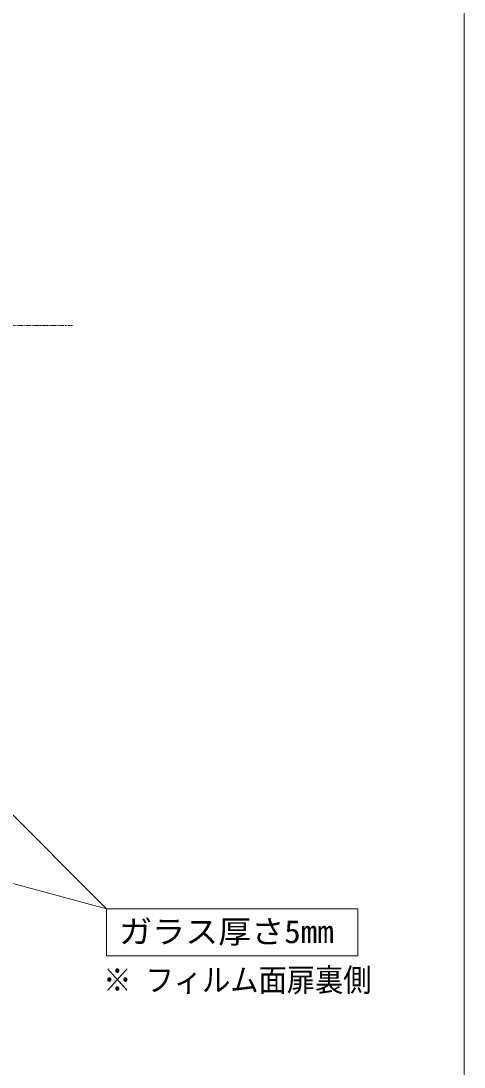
# Model space of a CAD drawing. Units: millimetres, scale not verified. Extents: x -4547 to 4547, y -2284 to 2284.
# Drawn here: x 1191 to 1659, y 69 to 1177 of the extents above; entities that cross this region are included whole.
import ezdxf
from ezdxf.enums import TextEntityAlignment as Align

# ---------------------------------------------------------------- set-up
doc = ezdxf.new("R2010")
doc.units = ezdxf.units.MM
doc.header["$LTSCALE"] = 20
doc.linetypes.add('DOUBLE_CHAIN1', pattern=[8.8, 5, -1, 0.6, -0.6, 0.6, -1])
for name, color, linetype, lineweight in [('0-0_3一般', 7, 'Continuous', 9), ('0-1_2寸法-3', 7, 'Continuous', 9), ('0-5_1図面枠', 7, 'Continuous', 9)]:
    doc.layers.add(name, color=color, linetype=linetype, lineweight=lineweight)
doc.styles.add('ＭＳ ゴシック', font='')
doc.styles.get('ＭＳ ゴシック').set_extended_font_data('MS Gothic')

# ---------------------------------------------------------------- blocks, each defined once
blk = doc.blocks.new('グループ-12')
at = {"layer": '0-0_3一般', "linetype": 'DOUBLE_CHAIN1'}
blk.add_line((51718.1, 17080), (25212.9, 17080), dxfattribs=at)
blk = doc.blocks.new('グループ-27')
at = {"layer": '0-0_3一般'}
blk.add_blockref('グループ-12', (0, 0), dxfattribs=at)
blk = doc.blocks.new('グループ-28')
at = {"layer": '0-0_3一般'}
blk.add_blockref('グループ-27', (0, 0), dxfattribs=at)
blk = doc.blocks.new('グループ-140')
at = {"layer": '0-5_1図面枠'}
blk.add_lwpolyline([(-60000, 41550), (60000, 41550), (60000, -41550), (-60000, -41550)], close=True, dxfattribs=at)
blk = doc.blocks.new('図面枠')
at = {"layer": '0-5_1図面枠'}
blk.add_blockref('グループ-140', (0, 0), dxfattribs=at)

msp = doc.modelspace()

# ---------------------------------------------------------------- linework, layer by layer
at = {"layer": '0-1_2寸法-3'}
for p in [(1056.95, 461.03), (662.83, 402.54)]:
    msp.add_line(p, (1281.1, 236.87), dxfattribs=at)
msp.add_lwpolyline([(1546.96, 186.87), (1281.1, 186.87), (1281.1, 236.87), (1546.96, 236.87)], close=True, dxfattribs=at)

# ---------------------------------------------------------------- block references
at = {"layer": '0-0_3一般', "xscale": 0.05, "yscale": 0.05}
msp.add_blockref('グループ-28', (-1340.62, 0), dxfattribs=at)
at = {"layer": '0-5_1図面枠', "xscale": 0.05, "yscale": 0.05}
msp.add_blockref('図面枠', (-1340.62, 0), dxfattribs=at)

# ---------------------------------------------------------------- texts
at = {"layer": '0-1_2寸法-3', "style": 'ＭＳ ゴシック'}
for s, height, width, p in [('ガラス厚さ5mm', 24.41, 1.05, (1294.38, 193.12)), ('※ フィルム面扉裏側', 24.34, 0.9, (1277.65, 141.97))]:
    msp.add_text(s, height=height, dxfattribs=dict(at, width=width)).set_placement(p, align=Align.BOTTOM_LEFT)

doc.saveas('drawing.dxf')
